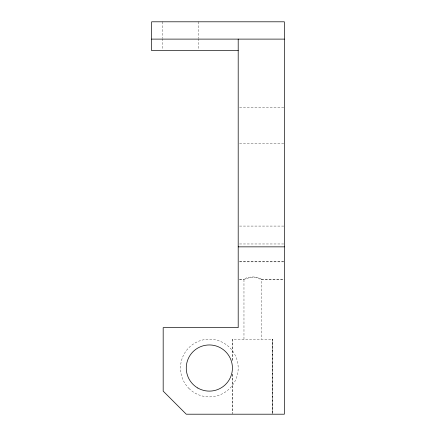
<?xml version="1.0" encoding="UTF-8"?>
<svg xmlns="http://www.w3.org/2000/svg" width="436" height="436" viewBox="0 0 436 436"><rect width="100%" height="100%" fill="white"/><g stroke="black" fill="none" stroke-linecap="round" stroke-linejoin="round"><path stroke-width="0.33" stroke-dasharray="2.18 1.64" d="M243.969 339.181L243.969 279.171L244.264 278.871C249.485 276.288 255.763 276.288 260.984 278.871L261.278 279.171L261.278 339.181M239.555 107.779L284.359 107.779M239.555 143.558L284.359 143.558M239.555 226.077L284.359 226.077M239.555 243.969L283.683 243.969M239.555 261.278L283.683 261.278M239.555 261.856L283.683 261.856M239.478 279.171L243.969 279.171M261.278 279.171L284.359 279.171M239.478 279.743L243.969 279.743L244.264 279.449C249.485 276.865 255.763 276.865 260.984 279.449L261.278 279.743L284.359 279.743M272.822 413.524L272.822 339.181L232.426 339.181L232.426 361.324M232.595 339.181L232.601 361.488M232.595 374.328L232.601 413.524M232.426 374.148L232.426 413.519M198.38 21.8L198.38 37.905M198.38 38.575L198.38 49.312M162.601 21.8L162.601 37.905M162.601 38.575L162.601 49.312M272.647 413.524L272.647 339.181L272.647 413.524M188.941 388.438A28.852 28.852 0 0 0 237.211 375.505A28.852 28.852 0 0 0 201.879 340.167A28.852 28.852 0 0 0 188.941 388.438"/><path stroke-width="0.65" d="M151.641 39.109L284.359 39.109M238.198 50.652L151.641 50.652L151.641 21.8L284.359 21.8L284.359 414.2L186.259 414.2L163.178 391.119L163.178 327.643L238.198 327.643L238.198 39.109M238.198 246.852L284.359 246.852M197.802 388.024A23.081 23.081 0 0 0 232.426 368.033A23.081 23.081 0 0 0 197.802 348.048A23.081 23.081 0 0 0 197.802 388.024"/></g></svg>
